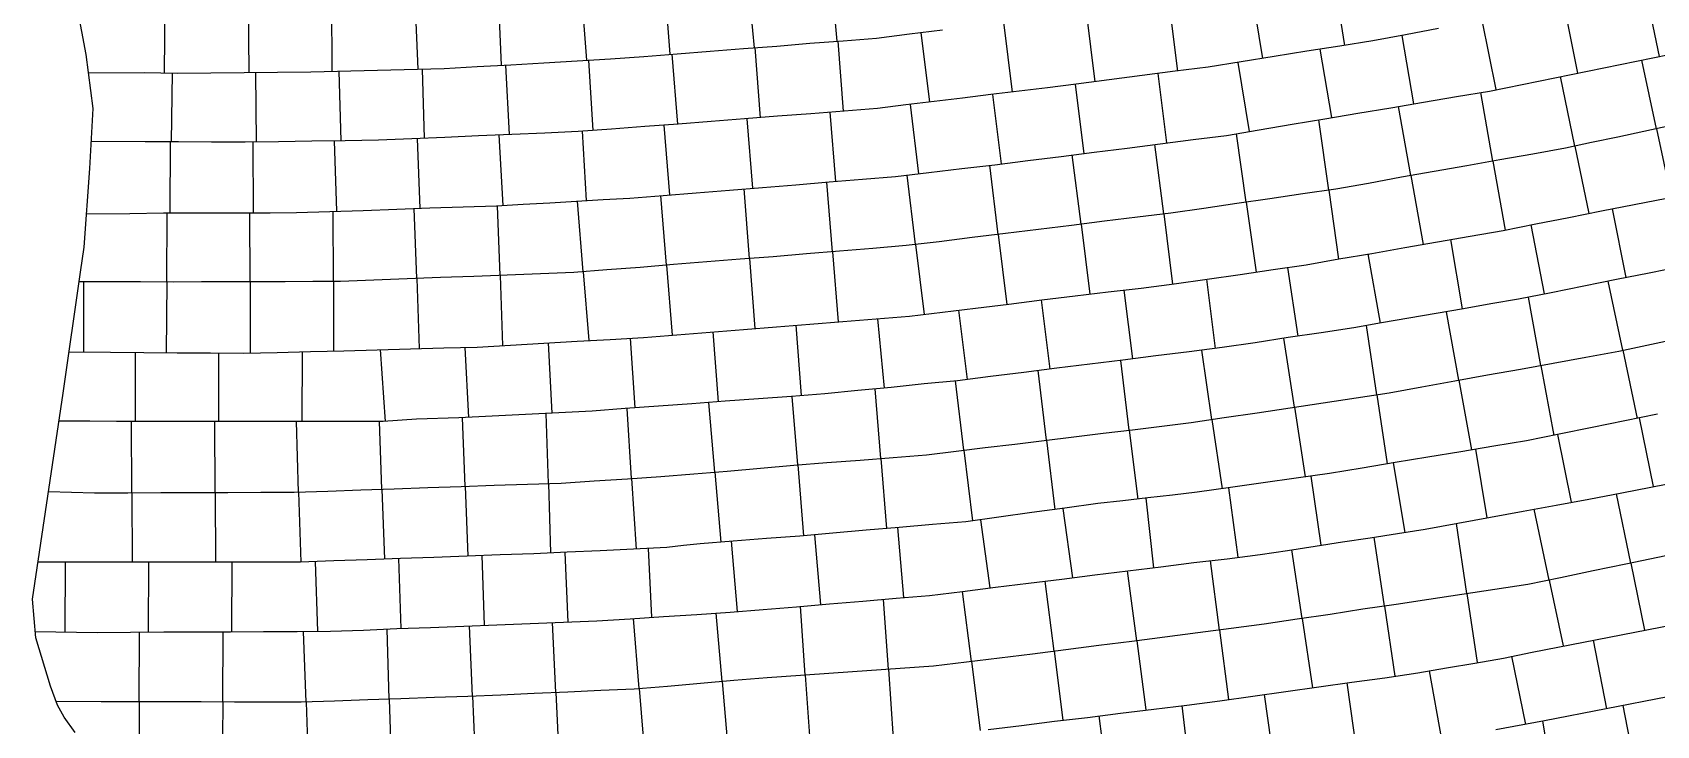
# Model space of a CAD drawing. Extents: x 720124 to 720679, y 1579628 to 1580856.
# Drawn here: x 720170.7 to 720268.1, y 1580213 to 1580254.6 of the extents above; entities that cross this region are included whole.
import ezdxf

# ---------------------------------------------------------------- set-up
doc = ezdxf.new("R2010")
doc.units = 0
doc.layers.add('10016_0502_PANTES', color=7, linetype='Continuous')
doc.layers.add('AGROCAD PLL', color=7, linetype='Continuous')
doc.layers.add('GT01-0010016-0502', color=30, linetype='Continuous', lineweight=25)

msp = doc.modelspace()

# ---------------------------------------------------------------- linework, layer by layer
at = {"layer": '10016_0502_PANTES'}
msp.add_lwpolyline([(720173.27, 1580212.592), (720172.618, 1580213.506), (720172.22, 1580214.221), (720171.803, 1580215.37), (720170.921, 1580218.267), (720170.719, 1580220.589), (720172.555, 1580232.955), (720173.609, 1580240.228), (720173.825, 1580241.718), (720174.162, 1580246.436), (720174.351, 1580250.04), (720173.945, 1580253.29), (720173.428, 1580256.045)], dxfattribs=at)
at = {"layer": 'AGROCAD PLL', "color": 3, "true_color": 0x00ff00}
for points in [[(720218.593, 1580258.308), (720218.96, 1580254.075)], [(720203.641, 1580257.113), (720203.956, 1580252.935)], [(720208.628, 1580257.478), (720208.943, 1580253.295)], [(720213.613, 1580257.868), (720214.002, 1580253.691)], [(720243.83, 1580257.2), (720244.493, 1580253.046)], [(720248.769, 1580257.981), (720249.412, 1580253.822)], [(720268.313, 1580253.165), (720267.457, 1580257.313)], [(720183.657, 1580256.425), (720183.694, 1580252.209)], [(720188.657, 1580256.463), (720188.671, 1580252.27)], [(720193.653, 1580256.636), (720193.832, 1580252.398)], [(720198.649, 1580256.846), (720198.826, 1580252.637)], [(720238.89, 1580256.432), (720239.395, 1580252.293)], [(720263.414, 1580252.168), (720262.591, 1580256.265)], [(720228.963, 1580255.226), (720229.492, 1580251.027)], [(720233.926, 1580255.835), (720234.441, 1580251.642)], [(720258.513, 1580251.173), (720257.678, 1580255.336)], [(720224.002, 1580254.601), (720224.528, 1580250.423)], [(720253.586, 1580250.327), (720252.882, 1580254.43)], [(720209.061, 1580253.305), (720209.401, 1580249.101)], [(720214.046, 1580253.694), (720214.362, 1580249.491)], [(720219.031, 1580254.081), (720219.347, 1580249.884)], [(720248.656, 1580249.493), (720247.952, 1580253.596)], [(720184.091, 1580252.212), (720184.128, 1580248.022)], [(720189.091, 1580252.28), (720189.213, 1580248.106)], [(720194.089, 1580252.405), (720194.212, 1580248.253)], [(720199.083, 1580252.65), (720199.303, 1580248.478)], [(720204.074, 1580252.942), (720204.322, 1580248.718)], [(720243.726, 1580248.661), (720243.037, 1580252.813)], [(720268.132, 1580248.824), (720267.254, 1580252.95)], [(720268.132, 1580248.824), (720267.254, 1580252.95)], [(720233.813, 1580247.346), (720233.291, 1580251.491)], [(720238.773, 1580247.982), (720238.249, 1580252.143)], [(720223.889, 1580246.122), (720223.39, 1580250.287)], [(720228.853, 1580246.721), (720228.328, 1580250.888)], [(720258.323, 1580246.885), (720257.594, 1580251.004)], [(720258.323, 1580246.885), (720257.594, 1580251.004)], [(720213.927, 1580245.261), (720213.589, 1580249.428)], [(720218.91, 1580245.664), (720218.574, 1580249.821)], [(720253.4, 1580246.011), (720252.664, 1580250.169)], [(720253.4, 1580246.011), (720252.664, 1580250.169)], [(720198.963, 1580244.229), (720198.721, 1580248.454)], [(720203.955, 1580244.514), (720203.717, 1580248.672)], [(720208.943, 1580244.857), (720208.603, 1580249.041)], [(720243.529, 1580244.422), (720242.939, 1580248.531)], [(720243.529, 1580244.422), (720242.939, 1580248.531)], [(720268.132, 1580248.824), (720269.008, 1580244.708)], [(720178.971, 1580243.784), (720178.993, 1580248.033)], [(720183.971, 1580243.785), (720183.963, 1580248.019)], [(720188.97, 1580243.875), (720188.839, 1580248.1)], [(720193.967, 1580244.049), (720193.814, 1580248.236)], [(720238.579, 1580243.711), (720238.053, 1580247.889)], [(720238.579, 1580243.711), (720238.053, 1580247.889)], [(720228.655, 1580242.486), (720228.155, 1580246.635)], [(720228.655, 1580242.486), (720228.155, 1580246.635)], [(720233.617, 1580243.098), (720233.094, 1580247.255)], [(720233.617, 1580243.098), (720233.094, 1580247.255)], [(720258.323, 1580246.885), (720259.057, 1580242.746)], [(720218.712, 1580241.441), (720218.373, 1580245.62)], [(720218.712, 1580241.441), (720218.373, 1580245.62)], [(720223.692, 1580241.877), (720223.191, 1580246.038)], [(720223.692, 1580241.877), (720223.191, 1580246.038)], [(720253.4, 1580246.011), (720254.131, 1580241.884)], [(720208.744, 1580240.634), (720208.406, 1580244.813)], [(720208.744, 1580240.634), (720208.406, 1580244.813)], [(720213.728, 1580241.034), (720213.411, 1580245.219)], [(720213.728, 1580241.034), (720213.411, 1580245.219)], [(720243.529, 1580244.422), (720244.131, 1580240.226)], [(720248.477, 1580245.142), (720249.07, 1580241.005)], [(720178.772, 1580239.623), (720178.804, 1580243.785)], [(720178.772, 1580239.623), (720178.804, 1580243.785)], [(720188.772, 1580239.662), (720188.763, 1580243.869)], [(720188.772, 1580239.662), (720188.763, 1580243.869)], [(720193.768, 1580239.841), (720193.615, 1580244.036)], [(720193.768, 1580239.841), (720193.615, 1580244.036)], [(720198.765, 1580240.023), (720198.612, 1580244.208)], [(720198.765, 1580240.023), (720198.612, 1580244.208)], [(720238.579, 1580243.711), (720239.109, 1580239.504)], [(720266.32, 1580239.89), (720265.491, 1580244.02)], [(720228.655, 1580242.486), (720229.16, 1580238.286)], [(720233.617, 1580243.098), (720234.147, 1580238.896)], [(720261.417, 1580238.908), (720260.608, 1580243.057)], [(720223.692, 1580241.877), (720224.197, 1580237.682)], [(720256.499, 1580238.009), (720255.791, 1580242.174)], [(720208.744, 1580240.634), (720209.084, 1580236.431)], [(720213.728, 1580241.034), (720214.046, 1580236.832)], [(720218.712, 1580241.441), (720219.052, 1580237.238)], [(720251.572, 1580237.157), (720250.838, 1580241.309)], [(720173.772, 1580239.636), (720173.771, 1580235.428)], [(720178.772, 1580239.623), (720178.739, 1580235.388)], [(720188.772, 1580239.662), (720188.781, 1580235.488)], [(720193.768, 1580239.841), (720193.922, 1580235.63)], [(720198.765, 1580240.023), (720198.919, 1580235.807)], [(720241.688, 1580235.641), (720241.165, 1580239.796)], [(720246.633, 1580236.378), (720246.022, 1580240.502)], [(720266.119, 1580235.532), (720265.241, 1580239.673)], [(720236.727, 1580235.016), (720236.207, 1580239.144)], [(720261.203, 1580234.624), (720260.45, 1580238.719)], [(720226.804, 1580233.777), (720226.28, 1580237.939)], [(720231.765, 1580234.402), (720231.243, 1580238.548)], [(720256.282, 1580233.734), (720255.531, 1580237.845)], [(720211.865, 1580232.443), (720211.55, 1580236.63)], [(720216.852, 1580232.808), (720216.533, 1580237.034)], [(720221.831, 1580233.263), (720221.425, 1580237.419)], [(720251.36, 1580232.858), (720250.741, 1580237.01)], [(720196.896, 1580231.501), (720196.673, 1580235.699)], [(720201.889, 1580231.755), (720201.665, 1580235.968)], [(720206.879, 1580232.075), (720206.587, 1580236.251)], [(720246.416, 1580232.112), (720245.776, 1580236.249)], [(720186.903, 1580231.252), (720186.912, 1580235.44)], [(720236.512, 1580230.739), (720236.003, 1580234.925)], [(720241.471, 1580231.376), (720240.854, 1580235.536)], [(720266.119, 1580235.532), (720266.986, 1580231.444)], [(720266.119, 1580235.532), (720266.986, 1580231.444)], [(720231.548, 1580230.135), (720231.041, 1580234.311)], [(720221.61, 1580229.038), (720221.273, 1580233.209)], [(720226.585, 1580229.531), (720226.077, 1580233.689)], [(720251.36, 1580232.858), (720251.979, 1580228.708)], [(720251.36, 1580232.858), (720251.979, 1580228.708)], [(720206.659, 1580227.834), (720206.389, 1580232.041)], [(720211.644, 1580228.215), (720211.283, 1580232.399)], [(720246.416, 1580232.112), (720247.064, 1580227.926)], [(720246.416, 1580232.112), (720247.064, 1580227.926)], [(720186.677, 1580227.019), (720186.547, 1580231.253)], [(720201.668, 1580227.538), (720201.539, 1580231.737)], [(720241.471, 1580231.376), (720242.087, 1580227.217)], [(720241.471, 1580231.376), (720242.087, 1580227.217)], [(720267.095, 1580231.467), (720267.945, 1580227.346)], [(720231.548, 1580230.135), (720232.054, 1580225.976)], [(720231.548, 1580230.135), (720232.054, 1580225.976)], [(720236.512, 1580230.739), (720237.015, 1580226.597)], [(720236.512, 1580230.739), (720237.015, 1580226.597)], [(720221.61, 1580229.038), (720221.951, 1580224.829)], [(720221.61, 1580229.038), (720221.951, 1580224.829)], [(720257.275, 1580229.587), (720257.959, 1580225.465)], [(720211.644, 1580228.215), (720212.007, 1580224.017)], [(720211.644, 1580228.215), (720212.007, 1580224.017)], [(720247.406, 1580227.975), (720247.998, 1580223.827)], [(720252.342, 1580228.768), (720253.035, 1580224.595)], [(720176.677, 1580226.979), (720176.691, 1580222.813)], [(720176.677, 1580226.979), (720176.691, 1580222.813)], [(720181.677, 1580226.996), (720181.691, 1580222.817)], [(720181.677, 1580226.996), (720181.691, 1580222.817)], [(720186.677, 1580227.019), (720186.807, 1580222.81)], [(720186.677, 1580227.019), (720186.807, 1580222.809)], [(720186.677, 1580227.019), (720186.807, 1580222.81)], [(720186.677, 1580227.019), (720186.807, 1580222.809)], [(720191.674, 1580227.192), (720191.828, 1580222.993)], [(720191.674, 1580227.192), (720191.828, 1580222.993)], [(720196.671, 1580227.363), (720196.824, 1580223.175)], [(720196.671, 1580227.363), (720196.824, 1580223.175)], [(720201.668, 1580227.538), (720201.797, 1580223.362)], [(720201.668, 1580227.538), (720201.797, 1580223.362)], [(720206.659, 1580227.834), (720206.931, 1580223.601)], [(720206.659, 1580227.834), (720206.931, 1580223.601)], [(720242.456, 1580227.268), (720243.027, 1580223.103)], [(720266.587, 1580222.761), (720265.73, 1580226.91)], [(720266.587, 1580222.761), (720265.73, 1580226.91)], [(720232.532, 1580226.041), (720233.103, 1580221.876)], [(720237.495, 1580226.651), (720237.963, 1580222.477)], [(720212.636, 1580224.068), (720212.98, 1580219.84)], [(720217.621, 1580224.454), (720217.983, 1580220.263)], [(720222.602, 1580224.886), (720222.967, 1580220.683)], [(720251.818, 1580220.175), (720251.203, 1580224.318)], [(720251.818, 1580220.175), (720251.203, 1580224.318)], [(720192.669, 1580223.023), (720192.822, 1580218.829)], [(720197.666, 1580223.206), (720197.818, 1580219.023)], [(720202.662, 1580223.398), (720202.838, 1580219.218)], [(720246.874, 1580219.428), (720246.258, 1580223.557)], [(720246.874, 1580219.428), (720246.258, 1580223.557)], [(720172.673, 1580222.812), (720172.668, 1580218.622)], [(720177.673, 1580222.809), (720177.657, 1580218.612)], [(720182.673, 1580222.813), (720182.658, 1580218.633)], [(720187.672, 1580222.841), (720187.825, 1580218.661)], [(720236.963, 1580218.097), (720236.413, 1580222.282)], [(720236.963, 1580218.097), (720236.413, 1580222.282)], [(720236.963, 1580218.097), (720236.413, 1580222.282)], [(720236.963, 1580218.097), (720236.413, 1580222.282)], [(720241.922, 1580218.738), (720241.374, 1580222.901)], [(720241.922, 1580218.738), (720241.374, 1580222.901)], [(720227.042, 1580216.845), (720226.511, 1580221.057)], [(720227.042, 1580216.845), (720226.511, 1580221.057)], [(720227.042, 1580216.845), (720226.511, 1580221.056)], [(720227.042, 1580216.845), (720226.511, 1580221.056)], [(720232.004, 1580217.459), (720231.473, 1580221.676)], [(720232.004, 1580217.459), (720231.473, 1580221.676)], [(720222.065, 1580216.381), (720221.772, 1580220.579)], [(720222.065, 1580216.381), (720221.772, 1580220.579)], [(720256.762, 1580220.921), (720257.379, 1580216.779)], [(720202.116, 1580214.982), (720201.917, 1580219.183)], [(720202.116, 1580214.982), (720201.917, 1580219.183)], [(720207.111, 1580215.218), (720206.77, 1580219.432)], [(720207.111, 1580215.218), (720206.77, 1580219.432)], [(720246.874, 1580219.428), (720247.494, 1580215.267)], [(720177.128, 1580214.432), (720177.137, 1580218.607)], [(720177.128, 1580214.432), (720177.137, 1580218.607)], [(720182.128, 1580214.413), (720182.161, 1580218.632)], [(720182.128, 1580214.413), (720182.161, 1580218.632)], [(720192.124, 1580214.585), (720191.994, 1580218.796)], [(720192.124, 1580214.585), (720191.994, 1580218.796)], [(720197.121, 1580214.765), (720196.943, 1580218.991)], [(720197.121, 1580214.765), (720196.943, 1580218.991)], [(720241.922, 1580218.738), (720242.471, 1580214.561)], [(720264.334, 1580218.132), (720265.138, 1580214.01)], [(720232.004, 1580217.459), (720232.525, 1580213.318)], [(720236.963, 1580218.097), (720237.51, 1580213.938)], [(720259.43, 1580217.159), (720260.282, 1580213.076)], [(720222.065, 1580216.381), (720222.356, 1580212.219)], [(720227.042, 1580216.845), (720227.563, 1580212.708)], [(720254.508, 1580216.282), (720255.234, 1580212.172)], [(720207.111, 1580215.218), (720207.445, 1580211.08)], [(720212.093, 1580215.64), (720212.456, 1580211.44)], [(720217.077, 1580216.033), (720217.371, 1580211.826)], [(720177.128, 1580214.432), (720177.118, 1580210.207)], [(720187.127, 1580214.409), (720187.281, 1580210.197)], [(720192.124, 1580214.585), (720192.255, 1580210.367)], [(720197.121, 1580214.765), (720197.298, 1580210.567)], [(720202.116, 1580214.982), (720202.316, 1580210.767)], [(720234.692, 1580213.583), (720235.221, 1580209.388)], [(720262.027, 1580209.126), (720261.31, 1580213.264)], [(720266.935, 1580210.081), (720266.131, 1580214.203)]]:
    msp.add_lwpolyline(points, dxfattribs=at)
at = {"layer": 'AGROCAD PLL', "color": 1, "true_color": 0xff0000}
for points in [[(720178.657, 1580256.441), (720178.624, 1580252.181)], [(720263.241, 1580247.786), (720262.382, 1580251.961)], [(720263.241, 1580247.786), (720262.382, 1580251.961)], [(720248.477, 1580245.142), (720247.871, 1580249.36)], [(720248.477, 1580245.142), (720247.871, 1580249.36)], [(720203.76, 1580240.242), (720203.416, 1580244.483)], [(720203.76, 1580240.242), (720203.416, 1580244.483)], [(720183.772, 1580239.64), (720183.781, 1580235.361)], [(720191.902, 1580231.262), (720191.602, 1580235.571)], [(720256.282, 1580233.734), (720257.047, 1580229.549)], [(720256.282, 1580233.734), (720257.047, 1580229.549)], [(720261.203, 1580234.624), (720261.974, 1580230.423)], [(720261.203, 1580234.624), (720261.974, 1580230.423)], [(720176.677, 1580226.979), (720176.663, 1580231.259)], [(720181.677, 1580226.996), (720181.664, 1580231.253)], [(720226.585, 1580229.531), (720227.102, 1580225.295)], [(720226.585, 1580229.531), (720227.102, 1580225.295)], [(720216.626, 1580228.645), (720216.969, 1580224.398)], [(720216.626, 1580228.645), (720216.969, 1580224.398)], [(720261.693, 1580221.734), (720260.79, 1580225.996)], [(720261.693, 1580221.734), (720260.79, 1580225.996)], [(720256.762, 1580220.921), (720256.134, 1580225.132)], [(720256.762, 1580220.921), (720256.134, 1580225.132)], [(720251.818, 1580220.175), (720252.442, 1580215.963)], [(720187.127, 1580214.409), (720186.972, 1580218.658)], [(720187.127, 1580214.409), (720186.972, 1580218.658)], [(720249.56, 1580215.563), (720250.168, 1580211.302)], [(720182.128, 1580214.413), (720182.094, 1580210.163)], [(720244.61, 1580214.862), (720245.193, 1580210.61)], [(720239.654, 1580214.199), (720240.163, 1580209.972)]]:
    msp.add_lwpolyline(points, dxfattribs=at)
at = {"layer": 'AGROCAD PLL', "color": 5, "true_color": 0x0000ff}
for points in [[(720179.091, 1580252.175), (720179.036, 1580248.033)], [(720263.241, 1580247.786), (720264.074, 1580243.739)], [(720183.772, 1580239.64), (720183.763, 1580243.784)], [(720183.772, 1580239.64), (720183.763, 1580243.784)], [(720203.76, 1580240.242), (720204.094, 1580236.111)], [(720176.903, 1580231.259), (720176.889, 1580235.402)], [(720181.903, 1580231.253), (720181.889, 1580235.363)], [(720216.626, 1580228.645), (720216.292, 1580232.765)], [(720191.674, 1580227.192), (720191.526, 1580231.252)], [(720196.671, 1580227.363), (720196.521, 1580231.481)], [(720262.196, 1580230.467), (720263.012, 1580226.403)], [(720227.579, 1580225.361), (720228.141, 1580221.262)], [(720207.656, 1580223.635), (720207.853, 1580219.502)], [(720266.587, 1580222.761), (720267.418, 1580218.733)], [(720261.693, 1580221.734), (720262.531, 1580217.78)], [(720217.077, 1580216.033), (720216.789, 1580220.16)], [(720217.077, 1580216.033), (720216.789, 1580220.16)], [(720212.093, 1580215.64), (720211.737, 1580219.751)], [(720212.093, 1580215.64), (720211.737, 1580219.751)]]:
    msp.add_lwpolyline(points, dxfattribs=at)
at = {"layer": 'GT01-0010016-0502'}
for points in [[(720174.091, 1580252.19), (720177.416, 1580252.198), (720179.412, 1580252.171), (720181.409, 1580252.188), (720183.416, 1580252.206), (720185.413, 1580252.224), (720187.409, 1580252.241), (720189.006, 1580252.277), (720190.614, 1580252.325), (720192.211, 1580252.361), (720193.808, 1580252.397), (720195.404, 1580252.444), (720197.4, 1580252.561), (720199.407, 1580252.668), (720201.402, 1580252.785), (720203.398, 1580252.902), (720205.393, 1580253.019), (720207.389, 1580253.169), (720209.384, 1580253.331), (720211.368, 1580253.481), (720213.363, 1580253.643), (720215.359, 1580253.793), (720217.354, 1580253.954), (720219.349, 1580254.105), (720221.344, 1580254.266), (720223.328, 1580254.516), (720225.312, 1580254.766)], [(720255.055, 1580254.839), (720253.083, 1580254.468), (720251.122, 1580254.096), (720249.15, 1580253.78), (720247.167, 1580253.475), (720245.195, 1580253.159), (720243.223, 1580252.843), (720241.25, 1580252.527), (720239.267, 1580252.277), (720237.283, 1580252.016), (720235.3, 1580251.755), (720233.316, 1580251.494), (720231.613, 1580251.291), (720229.909, 1580251.077), (720228.206, 1580250.874), (720226.503, 1580250.659), (720224.81, 1580250.456), (720223.107, 1580250.253), (720221.403, 1580250.039), (720219.408, 1580249.889), (720217.413, 1580249.727), (720215.417, 1580249.577), (720213.433, 1580249.416), (720211.438, 1580249.265), (720209.443, 1580249.104), (720207.447, 1580248.953), (720205.452, 1580248.803), (720203.457, 1580248.653), (720201.461, 1580248.569), (720199.465, 1580248.485), (720197.469, 1580248.401), (720195.462, 1580248.306), (720193.467, 1580248.222), (720191.471, 1580248.138), (720189.474, 1580248.109), (720187.467, 1580248.081), (720185.471, 1580248.041), (720183.475, 1580248.012), (720181.467, 1580248.017), (720179.47, 1580248.032), (720177.474, 1580248.037), (720174.247, 1580248.053)], [(720173.972, 1580243.723), (720176.562, 1580243.746), (720178.569, 1580243.786), (720180.166, 1580243.778), (720181.763, 1580243.781), (720183.361, 1580243.784), (720184.969, 1580243.787), (720186.566, 1580243.79), (720188.562, 1580243.863), (720190.558, 1580243.924), (720192.565, 1580243.997), (720194.561, 1580244.07), (720196.557, 1580244.132), (720198.553, 1580244.205), (720200.149, 1580244.297), (720201.757, 1580244.388), (720203.353, 1580244.48), (720204.95, 1580244.571), (720206.546, 1580244.663), (720208.541, 1580244.824), (720210.526, 1580244.985), (720212.521, 1580245.147), (720214.516, 1580245.308), (720216.511, 1580245.47), (720218.506, 1580245.631), (720220.502, 1580245.793), (720222.486, 1580245.954), (720224.481, 1580246.193), (720226.464, 1580246.432), (720228.448, 1580246.67), (720230.432, 1580246.92), (720232.415, 1580247.17), (720234.399, 1580247.42), (720236.382, 1580247.67), (720238.366, 1580247.931), (720240.35, 1580248.18), (720242.333, 1580248.43), (720244.305, 1580248.758), (720246.277, 1580249.096), (720248.25, 1580249.423), (720250.222, 1580249.761), (720252.194, 1580250.089), (720254.166, 1580250.427), (720256.138, 1580250.754), (720258.11, 1580251.092), (720260.071, 1580251.486), (720262.031, 1580251.89), (720263.992, 1580252.284), (720265.953, 1580252.689), (720267.914, 1580253.082), (720269.874, 1580253.487)], [(720268.943, 1580248.996), (720267.37, 1580248.662), (720265.808, 1580248.327), (720264.246, 1580247.992), (720262.673, 1580247.669), (720260.712, 1580247.308), (720258.74, 1580246.959), (720256.768, 1580246.61), (720254.807, 1580246.26), (720252.835, 1580245.911), (720250.863, 1580245.55), (720248.891, 1580245.201), (720246.919, 1580244.918), (720244.935, 1580244.624), (720242.963, 1580244.341), (720240.98, 1580244.047), (720238.996, 1580243.764), (720237.013, 1580243.514), (720235.029, 1580243.275), (720233.045, 1580243.025), (720231.062, 1580242.787), (720229.078, 1580242.537), (720227.094, 1580242.298), (720225.111, 1580242.048), (720223.127, 1580241.809), (720221.132, 1580241.637), (720219.137, 1580241.476), (720217.141, 1580241.314), (720215.146, 1580241.142), (720213.162, 1580240.991), (720211.167, 1580240.83), (720209.171, 1580240.669), (720207.176, 1580240.507), (720205.181, 1580240.357), (720203.186, 1580240.195), (720201.19, 1580240.122), (720199.194, 1580240.039), (720197.198, 1580239.966), (720195.191, 1580239.893), (720193.195, 1580239.82), (720191.199, 1580239.736), (720189.203, 1580239.663), (720187.53, 1580239.659), (720185.869, 1580239.645), (720184.196, 1580239.641), (720182.534, 1580239.637), (720180.861, 1580239.634), (720179.199, 1580239.619), (720177.202, 1580239.635), (720173.533, 1580239.636)], [(720172.922, 1580235.436), (720175.405, 1580235.414), (720177.401, 1580235.398), (720179.398, 1580235.382), (720181.395, 1580235.367), (720183.402, 1580235.351), (720185.399, 1580235.402), (720187.395, 1580235.453), (720189.402, 1580235.504), (720191.398, 1580235.565), (720193.394, 1580235.616), (720195.39, 1580235.667), (720197.397, 1580235.718), (720199.393, 1580235.835), (720201.388, 1580235.952), (720203.384, 1580236.069), (720205.379, 1580236.186), (720207.375, 1580236.292), (720209.37, 1580236.454), (720211.365, 1580236.615), (720213.361, 1580236.777), (720215.345, 1580236.938), (720217.34, 1580237.099), (720219.335, 1580237.261), (720221.331, 1580237.411), (720223.326, 1580237.573), (720225.31, 1580237.822), (720227.293, 1580238.061), (720229.277, 1580238.3), (720231.261, 1580238.55), (720233.255, 1580238.789), (720235.239, 1580239.028), (720237.223, 1580239.266), (720239.206, 1580239.516), (720241.19, 1580239.799), (720243.162, 1580240.082), (720245.145, 1580240.376), (720247.118, 1580240.659), (720249.09, 1580241.009), (720251.062, 1580241.347), (720253.034, 1580241.696), (720255.006, 1580242.034), (720256.967, 1580242.384), (720258.939, 1580242.722), (720260.9, 1580243.116), (720262.872, 1580243.498), (720264.832, 1580243.892), (720266.793, 1580244.274), (720268.754, 1580244.657)], [(720269.654, 1580240.559), (720267.693, 1580240.165), (720265.732, 1580239.772), (720263.771, 1580239.378), (720261.81, 1580238.985), (720259.85, 1580238.602), (720258.201, 1580238.311), (720256.563, 1580238.02), (720254.914, 1580237.74), (720253.276, 1580237.449), (720251.638, 1580237.169), (720249.99, 1580236.877), (720248.017, 1580236.583), (720246.034, 1580236.289), (720244.062, 1580235.984), (720242.078, 1580235.69), (720240.095, 1580235.44), (720238.111, 1580235.19), (720236.127, 1580234.941), (720234.144, 1580234.691), (720232.16, 1580234.452), (720230.176, 1580234.202), (720228.193, 1580233.952), (720226.209, 1580233.702), (720224.214, 1580233.508), (720222.23, 1580233.302), (720220.235, 1580233.108), (720218.251, 1580232.913), (720216.256, 1580232.763), (720214.261, 1580232.623), (720212.265, 1580232.473), (720210.27, 1580232.323), (720208.275, 1580232.172), (720206.279, 1580232.033), (720204.284, 1580231.883), (720202.288, 1580231.777), (720200.293, 1580231.671), (720198.297, 1580231.576), (720196.301, 1580231.469), (720193.755, 1580231.392), (720191.759, 1580231.252), (720189.752, 1580231.246), (720187.755, 1580231.25), (720185.759, 1580231.255), (720183.751, 1580231.26), (720181.755, 1580231.253), (720179.758, 1580231.258), (720177.762, 1580231.262), (720175.754, 1580231.256), (720174.157, 1580231.275), (720172.311, 1580231.281)], [(720171.679, 1580227.054), (720174.432, 1580226.972), (720176.429, 1580226.979), (720178.425, 1580226.985), (720180.432, 1580226.992), (720182.429, 1580226.998), (720184.426, 1580227.005), (720186.422, 1580227.011), (720188.429, 1580227.073), (720190.425, 1580227.146), (720192.421, 1580227.219), (720194.428, 1580227.292), (720196.424, 1580227.354), (720198.42, 1580227.427), (720200.416, 1580227.499), (720202.423, 1580227.561), (720204.418, 1580227.69), (720206.414, 1580227.818), (720208.409, 1580227.946), (720210.393, 1580228.107), (720212.389, 1580228.28), (720214.384, 1580228.452), (720216.379, 1580228.625), (720218.374, 1580228.786), (720220.358, 1580228.936), (720222.354, 1580229.098), (720224.349, 1580229.259), (720226.117, 1580229.474), (720227.874, 1580229.689), (720229.642, 1580229.903), (720231.41, 1580230.118), (720233.178, 1580230.333), (720234.936, 1580230.548), (720236.704, 1580230.762), (720238.472, 1580230.977), (720240.229, 1580231.192), (720242.212, 1580231.486), (720244.185, 1580231.78), (720246.168, 1580232.074), (720248.14, 1580232.379), (720250.124, 1580232.673), (720252.096, 1580232.967), (720254.068, 1580233.328), (720256.029, 1580233.688), (720258.001, 1580234.048), (720259.973, 1580234.398), (720261.934, 1580234.758), (720263.906, 1580235.119), (720265.867, 1580235.479), (720267.827, 1580235.895), (720269.788, 1580236.31)], [(720268.188, 1580231.692), (720266.228, 1580231.288), (720264.267, 1580230.894), (720262.306, 1580230.49), (720260.345, 1580230.096), (720258.373, 1580229.769), (720256.401, 1580229.442), (720254.429, 1580229.114), (720252.457, 1580228.787), (720250.485, 1580228.46), (720248.512, 1580228.133), (720246.529, 1580227.85), (720244.546, 1580227.567), (720242.573, 1580227.284), (720240.59, 1580227.012), (720239.102, 1580226.833), (720237.614, 1580226.665), (720236.115, 1580226.496), (720234.628, 1580226.328), (720232.644, 1580226.056), (720230.661, 1580225.785), (720228.688, 1580225.513), (720226.705, 1580225.241), (720224.709, 1580225.068), (720222.714, 1580224.896), (720220.73, 1580224.723), (720218.735, 1580224.551), (720216.74, 1580224.378), (720214.745, 1580224.228), (720212.749, 1580224.078), (720210.765, 1580223.916), (720209.762, 1580223.808), (720208.77, 1580223.688), (720206.774, 1580223.593), (720204.779, 1580223.498), (720202.783, 1580223.403), (720200.787, 1580223.319), (720198.78, 1580223.246), (720196.784, 1580223.174), (720194.788, 1580223.101), (720192.792, 1580223.028), (720190.786, 1580222.955), (720188.79, 1580222.882), (720186.794, 1580222.809), (720185.013, 1580222.816), (720183.243, 1580222.811), (720181.462, 1580222.818), (720179.681, 1580222.813), (720177.901, 1580222.808), (720176.131, 1580222.815), (720174.35, 1580222.81), (720171.058, 1580222.815)], [(720170.887, 1580218.656), (720174.592, 1580218.585), (720176.589, 1580218.602), (720178.596, 1580218.62), (720180.592, 1580218.627), (720182.589, 1580218.633), (720184.585, 1580218.64), (720186.593, 1580218.657), (720188.589, 1580218.664), (720190.585, 1580218.737), (720192.581, 1580218.821), (720194.588, 1580218.894), (720196.584, 1580218.978), (720198.58, 1580219.05), (720200.576, 1580219.134), (720202.582, 1580219.207), (720204.578, 1580219.291), (720206.574, 1580219.419), (720208.569, 1580219.548), (720210.565, 1580219.676), (720212.56, 1580219.804), (720214.555, 1580219.977), (720216.54, 1580220.138), (720218.535, 1580220.31), (720220.53, 1580220.472), (720222.525, 1580220.644), (720224.52, 1580220.817), (720226.504, 1580221.056), (720228.488, 1580221.305), (720230.471, 1580221.555), (720232.455, 1580221.794), (720234.439, 1580222.044), (720236.422, 1580222.283), (720238.406, 1580222.533), (720240.39, 1580222.782), (720242.373, 1580223.021), (720244.368, 1580223.271), (720246.006, 1580223.518), (720247.655, 1580223.776), (720249.304, 1580224.023), (720250.953, 1580224.281), (720252.602, 1580224.528), (720254.251, 1580224.786), (720256.212, 1580225.146), (720258.184, 1580225.506), (720260.145, 1580225.878), (720262.117, 1580226.238), (720264.078, 1580226.599), (720266.05, 1580226.97), (720267.795, 1580227.317), (720269.54, 1580227.654)], [(720274.461, 1580224.386), (720266.292, 1580222.7), (720264.332, 1580222.296), (720262.382, 1580221.88), (720260.421, 1580221.465), (720258.438, 1580221.17), (720256.466, 1580220.876), (720254.482, 1580220.571), (720252.51, 1580220.277), (720250.527, 1580219.983), (720248.554, 1580219.678), (720246.582, 1580219.384), (720244.599, 1580219.09), (720242.615, 1580218.829), (720240.632, 1580218.568), (720238.648, 1580218.318), (720236.664, 1580218.057), (720234.681, 1580217.807), (720232.697, 1580217.547), (720230.714, 1580217.297), (720228.73, 1580217.058), (720226.746, 1580216.808), (720224.763, 1580216.569), (720222.767, 1580216.43), (720220.772, 1580216.291), (720218.776, 1580216.151), (720216.781, 1580216.012), (720214.786, 1580215.873), (720212.791, 1580215.7), (720210.795, 1580215.528), (720208.811, 1580215.356), (720206.816, 1580215.194), (720204.82, 1580215.099), (720202.824, 1580215.015), (720200.818, 1580214.92), (720198.822, 1580214.836), (720196.826, 1580214.752), (720194.83, 1580214.679), (720192.823, 1580214.606), (720190.827, 1580214.544), (720188.831, 1580214.472), (720186.835, 1580214.399), (720184.828, 1580214.403), (720182.831, 1580214.408), (720180.834, 1580214.423), (720178.838, 1580214.428), (720176.83, 1580214.432), (720174.834, 1580214.437), (720172.146, 1580214.447)], [(720228.045, 1580212.769), (720230.039, 1580213.008), (720232.023, 1580213.258), (720234.006, 1580213.497), (720235.99, 1580213.746), (720237.974, 1580213.996), (720239.957, 1580214.235), (720241.941, 1580214.485), (720243.924, 1580214.768), (720245.908, 1580215.04), (720247.88, 1580215.323), (720249.864, 1580215.606), (720251.847, 1580215.878), (720253.82, 1580216.161), (720255.533, 1580216.464), (720257.247, 1580216.755), (720258.949, 1580217.058), (720260.675, 1580217.418), (720275.344, 1580220.279)], [(720268.821, 1580214.728), (720261.416, 1580213.284), (720258.491, 1580212.749)]]:
    msp.add_lwpolyline(points, dxfattribs=at)

doc.saveas('drawing.dxf')
